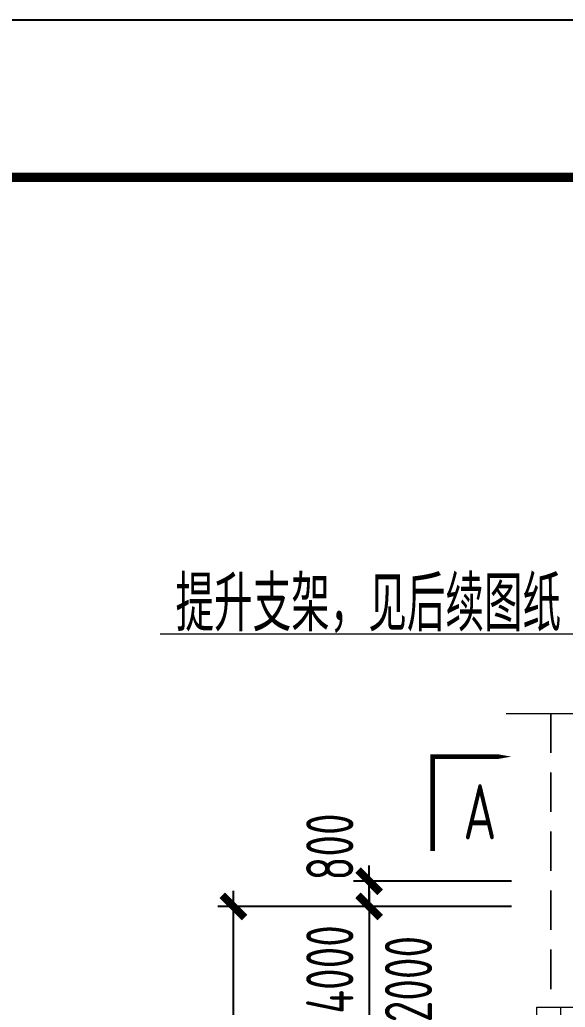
# Model space of a CAD drawing. Extents: x -2876908 to 633791, y -1383861 to 872234.
# Drawn here: x -777617 to -760282, y -964236 to -932886 of the extents above; entities that cross this region are included whole.
import ezdxf
from ezdxf.enums import TextEntityAlignment as Align

# ---------------------------------------------------------------- set-up
doc = ezdxf.new("R2010")
doc.units = 0
doc.header["$LTSCALE"] = 5
doc.header["$MEASUREMENT"] = 0
doc.linetypes.add('CENTER', pattern=[2, 1.25, -0.25, 0.25, -0.25])
doc.linetypes.add('DASHED', pattern=[0.75, 0.5, -0.25])
doc.layers.get('0').update_dxf_attribs({"linetype": 'CONTINUOUS', "lineweight": 25})
doc.layers.get('DEFPOINTS').update_dxf_attribs({"color": 35, "linetype": 'CONTINUOUS', "lineweight": 13})
for name, color, linetype, lineweight in [('1粗实线', 1, 'CONTINUOUS', 30), ('3中心线', 6, 'CENTER', 18), ('4虚线', 2, 'DASHED', 18), ('5标注', 3, 'CONTINUOUS', 15), ('6文本', 7, 'CONTINUOUS', 15), ('8轮廓线', 4, 'CONTINUOUS', 15), ('DIM', 3, 'CONTINUOUS', 0), ('HFZT', 5, 'CONTINUOUS', 15), ('THIN', 7, 'CONTINUOUS', 0)]:
    doc.layers.add(name, color=color, linetype=linetype, lineweight=lineweight)
doc.styles.add('TSSD_Dimension', font='tssdeng.shx', dxfattribs={"width": 0.7, "bigfont": 'hztxt.shx'})
doc.styles.add('TSSD_NORM', font='tssdeng.shx', dxfattribs={"width": 0.7, "bigfont": 'hztxt.shx'})
doc.dimstyles.new('TSSD_100_100', dxfattribs={"dimtxt": 300, "dimasz": 100, "dimexe": 100, "dimexo": 250, "dimgap": 100, "dimtad": 1, "dimdec": 0, "dimzin": 0, "dimdsep": 46, "dimtxsty": 'TSSD_Dimension', "dimblk": 'ARCHTICK', "dimblk1": 'ARCHTICK', "dimblk2": 'ARCHTICK', "dimcen": 0, "dimdle": 100, "dimclrt": 7, "dimadec": 0, "dimazin": 0, "dimtfac": 1, "dimtdec": 0, "dimtix": 1, "dimtmove": 2, "dimatfit": 3, "dimfxl": 1, "dimtolj": 1, "dimtzin": 0, "dimarcsym": 0})

# ---------------------------------------------------------------- blocks, each defined once
blk = doc.blocks.new('施工设计图框')
at = {"color": 7, "linetype": 'Continuous'}
blk.add_lwpolyline([(-395.504, -13.5), (-395.504, 283.5), (24.496, 283.5), (24.496, -13.5), (-395.504, -13.5)], dxfattribs=at)
at = {"layer": '1粗实线', "color": 7, "linetype": 'Continuous', "const_width": 0.6}
blk.add_lwpolyline([(-370.504, -3.5), (-370.504, 273.5), (14.496, 273.5), (14.496, -3.5), (-370.504, -3.5)], dxfattribs=at)
at = {"layer": 'HFZT', "color": 2, "style": 'TSSD_NORM', "width": 0.7}
for tag, height, p in [('比例尺', 2.5, (7.248, 17.5)), ('图号', 2.5, (-20.49, 3.5)), ('日期', 2.5, (7.248, 3.5)), ('图名', 4, (-76.242, 0.75))]:
    blk.add_attdef(tag, text='', height=height, dxfattribs=at).set_placement(p, align=Align.MIDDLE)
blk = doc.blocks.new('_ArchTick')
at = {"color": 0, "linetype": 'ByBlock', "const_width": 0.5}
blk.add_lwpolyline([(-0.707, -0.707), (0.707, 0.707)], dxfattribs=at)
blk = doc.blocks.new('*D1151')
at = {"layer": 'DEFPOINTS', "color": 0, "transparency": 16777216}
for p in [(-766514, -960236), (-760740, -960236), (-760740, -961036)]:
    blk.add_point(p, dxfattribs=at)
at = {"layer": 'DIM', "color": 0, "lineweight": -2, "transparency": 16777216}
for p, q in [((-766514, -960236), (-766514, -959736)), ((-761990, -960236), (-767014, -960236)), ((-766514, -961036), (-766514, -960236)), ((-761990, -961036), (-767014, -961036)), ((-766514, -961036), (-766514, -961536))]:
    blk.add_line(p, q, dxfattribs=at)
at = {"layer": 'DIM', "color": 0, "lineweight": -2, "transparency": 16777216, "xscale": 500, "yscale": 500, "zscale": 500}
for p, rotation in [((-766514, -960236), 270), ((-766514, -961036), 90)]:
    blk.add_blockref('_ArchTick', p, dxfattribs=dict(at, rotation=rotation))
at = {"layer": 'DIM', "color": 7, "transparency": 16777216, "insert": (-767764, -959146), "char_height": 1500, "attachment_point": 5, "rotation": 90, "style": 'TSSD_Dimension'}
blk.add_mtext('\\A1;800', dxfattribs=at)
blk = doc.blocks.new('*D1152')
at = {"layer": 'DEFPOINTS', "color": 0, "transparency": 16777216}
for p in [(-770825, -961036), (-760740, -961036), (-760740, -986836)]:
    blk.add_point(p, dxfattribs=at)
at = {"layer": 'DIM', "color": 0, "lineweight": -2, "transparency": 16777216}
for p, q in [((-770825, -987336), (-770825, -960536)), ((-761990, -961036), (-771325, -961036)), ((-761990, -986836), (-771325, -986836))]:
    blk.add_line(p, q, dxfattribs=at)
at = {"layer": 'DIM', "color": 0, "lineweight": -2, "transparency": 16777216, "xscale": 500, "yscale": 500, "zscale": 500}
for p, rotation in [((-770825, -961036), 90), ((-770825, -986836), 270)]:
    blk.add_blockref('_ArchTick', p, dxfattribs=dict(at, rotation=rotation))
at = {"layer": 'DIM', "color": 7, "transparency": 16777216, "insert": (-772075, -973936), "char_height": 1500, "attachment_point": 5, "rotation": 90, "style": 'TSSD_Dimension'}
blk.add_mtext('\\A1;25800', dxfattribs=at)
blk = doc.blocks.new('*D1171')
at = {"layer": 'DEFPOINTS', "color": 0, "transparency": 16777216}
for p in [(-760740, -961036), (-766514, -965036), (-760740, -965036)]:
    blk.add_point(p, dxfattribs=at)
at = {"layer": 'DIM', "color": 0, "lineweight": -2, "transparency": 16777216}
for p, q in [((-766514, -960536), (-766514, -965536)), ((-761990, -961036), (-767014, -961036)), ((-761990, -965036), (-767014, -965036))]:
    blk.add_line(p, q, dxfattribs=at)
at = {"layer": 'DIM', "color": 0, "lineweight": -2, "transparency": 16777216, "xscale": 500, "yscale": 500, "zscale": 500}
for p, rotation in [((-766514, -961036), 90), ((-766514, -965036), 270)]:
    blk.add_blockref('_ArchTick', p, dxfattribs=dict(at, rotation=rotation))
at = {"layer": 'DIM', "color": 7, "transparency": 16777216, "insert": (-767764, -963036), "char_height": 1500, "attachment_point": 5, "rotation": 90, "style": 'TSSD_Dimension'}
blk.add_mtext('\\A1;4000', dxfattribs=at)
blk = doc.blocks.new('*D1170')
at = {"layer": 'DEFPOINTS', "color": 0, "transparency": 16777216}
for p in [(-760740, -965036), (-766514, -967036), (-760740, -967036)]:
    blk.add_point(p, dxfattribs=at)
at = {"layer": 'DIM', "color": 0, "lineweight": -2, "transparency": 16777216}
for p, q in [((-766514, -964536), (-766514, -967536)), ((-761990, -965036), (-767014, -965036)), ((-761990, -967036), (-767014, -967036))]:
    blk.add_line(p, q, dxfattribs=at)
at = {"layer": 'DIM', "color": 0, "lineweight": -2, "transparency": 16777216, "xscale": 500, "yscale": 500, "zscale": 500}
for p, rotation in [((-766514, -965036), 90), ((-766514, -967036), 270)]:
    blk.add_blockref('_ArchTick', p, dxfattribs=dict(at, rotation=rotation))
at = {"layer": 'DIM', "color": 7, "transparency": 16777216, "insert": (-765264, -963342), "char_height": 1500, "attachment_point": 5, "rotation": 90, "style": 'TSSD_Dimension'}
blk.add_mtext('\\A1;2000', dxfattribs=at)

msp = doc.modelspace()

# ---------------------------------------------------------------- linework, layer by layer
at = {"layer": '3中心线', "ltscale": 500}
msp.add_line((-760434.726, -964236.31), (-760434.726, -994276.647), dxfattribs=at)
at = {"layer": '4虚线', "ltscale": 500}
for p, q in [((-760749.726, -954908.162), (-760749.726, -964236.31)), ((-760739.726, -954908.162), (-760739.726, -964236.31))]:
    msp.add_line(p, q, dxfattribs=at)
at = {"layer": '5标注'}
msp.add_line((-759390.045, -952391.116), (-773151.655, -952391.116), dxfattribs=at)
at = {"layer": '5标注', "flags": 128}
msp.add_lwpolyline([(-764495.005, -959279.706, 150, 150, 0), (-764495.005, -956279.706, 150, 150, 0), (-762995.005, -956279.706, 350, 0, 0), (-761995.005, -956279.706, 0, 0, 0)], format="xyseb", dxfattribs=at)
at = {"layer": '8轮廓线'}
for p, q in [((-761184.726, -964236.31), (-752184.726, -964236.31)), ((-761184.726, -965036.31), (-761184.726, -964236.31))]:
    msp.add_line(p, q, dxfattribs=at)
at = {"layer": 'THIN', "flags": 128}
msp.add_lwpolyline([(-762161.358, -954908.162), (-758564.726, -954908.162), (-758494.726, -954688.162), (-758374.726, -955128.162), (-758304.726, -954908.162), (-754708.093, -954908.162)], dxfattribs=at)

# ---------------------------------------------------------------- block references
at = {"xscale": 500, "yscale": 500, "zscale": 500}
msp.add_blockref('施工设计图框', (-644829.8, -1074635.792), dxfattribs=at)

# ---------------------------------------------------------------- texts
at = {"layer": '5标注', "color": 7, "insert": (-760415.651, -952358.616), "char_height": 1750, "attachment_point": 9, "style": 'TSSD_NORM'}
msp.add_mtext('提升支架，见后续图纸', dxfattribs=at)
at = {"layer": '6文本', "style": 'TSSD_NORM', "width": 0.7}
msp.add_text('A', height=1750, dxfattribs=at).set_placement((-762995.005, -958029.706), align=Align.MIDDLE_CENTER)

# ---------------------------------------------------------------- dimensions: what is measured, and where the dimension line sits
at = {"layer": 'DIM'}
for base, p1, p2, picture, middle in [((-766514.211, -960236.31), (-760739.726, -961036.31), (-760739.726, -960236.31), '*D1151', (-767764.211, -959145.925)), ((-766514.211, -967036.31), (-760739.726, -965036.31), (-760739.726, -967036.31), '*D1170', (-765264.211, -963342.079))]:
    dim = msp.add_linear_dim(base=base, p1=p1, p2=p2, angle=90, dimstyle='TSSD_100_100', override={"dimtxt": 1500, "dimasz": 500, "dimexe": 500, "dimexo": 1250, "dimgap": 500, "dimdle": 500}, dxfattribs=at)
    dim.commit()
    dim.dimension.update_dxf_attribs({"geometry": picture, "text_midpoint": middle, "dimtype": 160})
for base, p1, p2, picture, middle in [((-770825.142, -961036.31), (-760739.726, -986835.992), (-760739.726, -961036.31), '*D1152', (-772075.142, -973936.151)), ((-766514.211, -965036.31), (-760739.726, -961036.31), (-760739.726, -965036.31), '*D1171', (-767764.211, -963036.31))]:
    dim = msp.add_linear_dim(base=base, p1=p1, p2=p2, angle=90, dimstyle='TSSD_100_100', override={"dimtxt": 1500, "dimasz": 500, "dimexe": 500, "dimexo": 1250, "dimgap": 500, "dimdle": 500}, dxfattribs=at)
    dim.commit()
    dim.dimension.update_dxf_attribs({"geometry": picture, "text_midpoint": middle})

doc.saveas('drawing.dxf')
